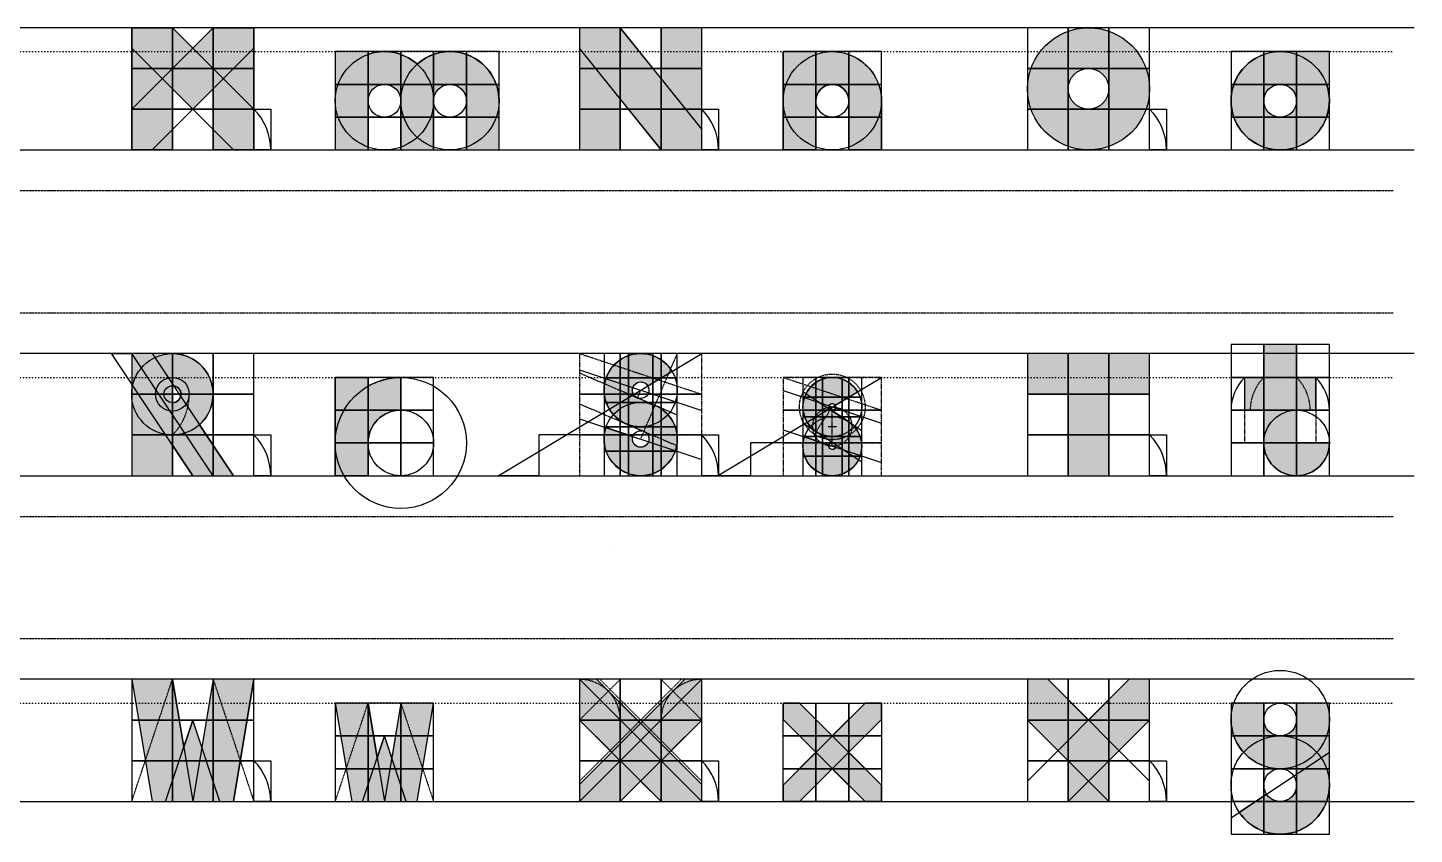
# Model space of a CAD drawing. Header units: millimetres. Extents: x -19 to 3010, y -292 to 470.
# Drawn here: x 194.5 to 535, y 71.9 to 270 of the extents above; entities that cross this region are included whole.
import ezdxf

# ---------------------------------------------------------------- set-up
doc = ezdxf.new("R2010")
doc.units = ezdxf.units.MM
for name, pattern in [('ACAD_ISO02W100', [15, 12, -3]), ('ACAD_ISO03W100', [30, 12, -18]), ('ACAD_ISO07W100', [3, 0, -3])]:
    doc.linetypes.add(name, pattern=pattern)
for name, color, linetype in [('GUIDES', 252, 'Continuous'), ('guides_minor', 12, 'Continuous'), ('Lettering', 7, 'Continuous'), ('LINES', 252, 'Continuous'), ('Outlines', 5, 'Continuous')]:
    doc.layers.add(name, color=color, linetype=linetype)

msp = doc.modelspace()

# ---------------------------------------------------------------- hatches: boundary and pattern name
at = {"layer": 'Lettering'}
h = msp.add_hatch(color=256, dxfattribs=at)
h.dxf.hatch_style = 1
h.paths.add_polyline_path([(220, 240), (220, 270), (230, 270), (235, 265), (240, 270), (250, 270), (250, 240), (240, 240), (240, 255), (235, 250), (230, 255), (230, 240)])
h = msp.add_hatch(color=256, dxfattribs=at)
h.dxf.hatch_style = 1
h.paths.add_polyline_path([(330, 270), (330, 240), (340, 240), (340, 252.5), (350, 240), (360, 240), (360, 270), (350, 270), (350, 257.5), (340, 270)])
h = msp.add_hatch(color=256, dxfattribs=at)
h.dxf.hatch_style = 1
edge = h.paths.add_edge_path()
edge.add_arc((455, 255), 15, 0, 360)
edge = h.paths.add_edge_path(flags=17)
edge.add_arc((455, 255), 5, 0, 360)
h = msp.add_hatch(color=256, dxfattribs=at)
h.dxf.hatch_style = 1
edge = h.paths.add_edge_path()
edge.add_line((294.142135623731, 240), (294.142135623731, 252.0710678118655))
edge.add_arc((298.1658248943527, 252.0710678118655), 4.023689270621787, 0, 180, ccw=False)
edge.add_line((302.1895141649745, 252.0710678118655), (302.1895141649745, 240))
edge.add_line((302.1895141649745, 240), (310.2368927062182, 240))
edge.add_line((310.2368927062182, 240), (310.2368927062182, 252.0710678118655))
edge.add_arc((298.1658248943528, 252.0710678118655), 12.07106781186542, 359.9999999999997, 491.8103148957783)
edge.add_arc((282.0710678118656, 252.0710678118655), 12.07106781186549, 48.18968510422157, 109.471220634491)
edge.add_line((278.0473785412437, 263.4517796864425), (278.0473785412437, 264.142135623731))
edge.add_line((278.0473785412437, 264.142135623731), (270, 264.142135623731))
edge.add_line((270, 264.142135623731), (270, 240))
edge.add_line((270, 240), (278.0473785412437, 240))
edge.add_line((278.0473785412437, 240), (278.0473785412437, 252.0710678118655))
edge.add_arc((282.0710678118655, 252.0710678118655), 4.023689270621844, 0, 180, ccw=False)
edge.add_line((286.0947570824874, 252.0710678118655), (286.0947570824874, 240))
edge.add_line((286.0947570824874, 240), (294.142135623731, 240))
h = msp.add_hatch(color=256, dxfattribs=at)
h.dxf.hatch_style = 1
edge = h.paths.add_edge_path()
edge.add_line((380, 264.142135623731), (388.0473785412437, 264.142135623731))
edge.add_line((388.0473785412437, 264.142135623731), (388.0473785412437, 263.4517796864425))
edge.add_arc((392.0710678118655, 252.0710678118655), 12.07106781186548, -2.2737367544323206e-13, 109.47122063449049, ccw=False)
edge.add_line((404.142135623731, 252.0710678118655), (404.142135623731, 240))
edge.add_line((404.142135623731, 240), (396.0947570824874, 240))
edge.add_line((396.0947570824874, 240), (396.0947570824874, 252.0710678118655))
edge.add_arc((392.0710678118655, 252.0710678118655), 4.023689270621844, 0, 180)
edge.add_line((388.0473785412437, 252.0710678118655), (388.0473785412437, 240))
edge.add_line((388.0473785412437, 240), (380, 240))
edge.add_line((380, 240), (380, 264.142135623731))
h = msp.add_hatch(color=256, dxfattribs=at)
h.dxf.hatch_style = 1
edge = h.paths.add_edge_path(flags=16)
edge.add_arc((502.0710678118655, 252.0710678118655), 4.023689270621844, 0, 360)
edge = h.paths.add_edge_path()
edge.add_arc((502.0710678118655, 252.0710678118654), 12.07106781186556, 90, 379.4712206344906)
edge.add_line((513.4517796864426, 256.0947570824873), (514.142135623731, 256.0947570824873))
edge.add_line((514.142135623731, 256.0947570824873), (514.142135623731, 264.142135623731))
edge.add_line((514.142135623731, 264.142135623731), (506.0947570824874, 264.142135623731))
edge.add_line((506.0947570824874, 264.142135623731), (502.0710678118655, 264.142135623731))
h = msp.add_hatch(color=256, dxfattribs=at)
h.dxf.hatch_style = 1
edge = h.paths.add_edge_path()
edge.add_line((506.0947570824872, 184.142135623731), (506.0947570824872, 192.1895141649746))
edge.add_line((506.0947570824872, 192.1895141649746), (498.0473785412436, 192.1895141649746))
edge.add_line((498.0473785412436, 192.1895141649746), (498.0473785412436, 184.142135623731))
edge.add_line((498.0473785412436, 184.142135623731), (493.3333333333332, 184.142135623731))
edge.add_line((493.3333333333332, 184.142135623731), (493.3333333333332, 176.0947570824873))
edge.add_line((493.3333333333332, 176.0947570824873), (498.0473785412436, 176.0947570824873))
edge.add_line((498.0473785412436, 176.0947570824873), (498.0473785412435, 168.0473785412437))
edge.add_arc((506.0947570824871, 168.0473785412437), 8.047378541243631, 180, 360)
edge.add_line((514.1421356237308, 168.0473785412437), (506.0947570824872, 168.0473785412437))
edge.add_line((506.0947570824872, 168.0473785412437), (506.0947570824872, 176.0947570824873))
edge.add_line((506.0947570824872, 176.0947570824873), (510.8088022903976, 176.0947570824873))
edge.add_line((510.8088022903976, 176.0947570824873), (510.8088022903976, 184.142135623731))
edge.add_line((510.8088022903976, 184.142135623731), (506.0947570824872, 184.142135623731))
h = msp.add_hatch(color=256, dxfattribs=at)
h.dxf.hatch_style = 1
edge = h.paths.add_edge_path(flags=16)
edge.add_line((230, 182.0710678118655), (230, 177.9289321881345))
edge.add_arc((230, 180), 2.071067811865476, 270, 450)
edge = h.paths.add_edge_path()
edge.add_line((245, 160), (236.6472526373406, 172.529121043989))
edge.add_arc((230, 180), 9.99999999999999, 311.6612518287941, 450)
edge.add_line((230, 190), (220, 190))
edge.add_line((220, 190), (220, 160))
edge.add_line((220, 160), (230, 160))
edge.add_line((230, 160), (230, 167.5))
edge.add_line((230, 167.5), (235, 160))
edge.add_line((235, 160), (245, 160))
h = msp.add_hatch(color=256, dxfattribs=at)
h.dxf.hatch_style = 1
edge = h.paths.add_edge_path()
edge.add_arc((345.0000000000001, 168.9999999999999), 9.000000000000066, 161.5650511770777, 426.8014094863519)
edge.add_line((348.5452736872126, 177.2723052701625), (344.2004461010056, 179.1343742356797))
edge.add_arc((344.9999999999999, 181), 2.029740360216715, 30.96375653207349, 246.8014094863529, ccw=False)
edge.add_line((346.740487999919, 182.0442927999514), (352.7174363314129, 185.6304617988477))
edge.add_arc((345, 181), 9.000000000000012, 30.96375653207364, 246.8014094863515)
edge.add_line((341.4547263127874, 172.7276947298375), (345.7995538989944, 170.8656257643202))
edge.add_arc((345, 169), 2.029740360216737, -198.4349488229235, 66.80140948635142, ccw=False)
edge.add_line((343.0744192208834, 169.6418602597056), (336.4618503175454, 171.8460498941515))
h = msp.add_hatch(color=256, dxfattribs=at)
h.dxf.hatch_style = 1
h.paths.add_polyline_path([(440, 190), (440, 180), (450, 180), (450, 160), (460, 160), (460, 180), (470, 180), (470, 190)])
h = msp.add_hatch(color=256, dxfattribs=at)
h.dxf.hatch_style = 1
edge = h.paths.add_edge_path()
edge.add_line((278.0473785412436, 160), (269.9999999999999, 160))
edge.add_line((269.9999999999999, 160), (269.9999999999999, 184.142135623731))
edge.add_line((269.9999999999999, 184.142135623731), (278.0473785412436, 184.142135623731))
edge.add_line((278.0473785412436, 184.142135623731), (278.0473785412436, 181.9858470424172))
edge.add_arc((286.0947570824873, 168.0473785412437), 16.09475708248728, 90.00000000000023, 120.0000000000002, ccw=False)
edge.add_line((286.0947570824872, 184.142135623731), (286.0947570824872, 176.0947570824873))
edge.add_arc((286.0947570824872, 168.0473785412437), 8.047378541243603, 90, 179.9999999999998)
edge.add_line((278.0473785412436, 168.0473785412437), (278.0473785412436, 160))
h = msp.add_hatch(color=256, dxfattribs=at)
h.dxf.hatch_style = 1
edge = h.paths.add_edge_path()
edge.add_line((396.0947570824872, 173.2648829972061), (391.6211468811219, 176.217895848959))
edge.add_arc((392.0710678118653, 176.8994949366117), 0.8167044509552042, 30.963756532072182, 236.5713517420871, ccw=False)
edge.add_line((392.7713861009573, 177.3196859100669), (398.281580964548, 180.6258028282213))
edge.add_arc((392.0710678118654, 176.8994949366117), 7.242640687119248, 30.96375653207333, 236.5713517420862)
edge.add_line((388.0811108143526, 170.8549860830558), (392.5209887426087, 167.9242397747721))
edge.add_arc((392.0710678118654, 167.2426406871193), 0.8167044509551491, -198.43494882291952, 56.57135174208929, ccw=False)
edge.add_line((391.2962739398006, 167.5009053111409), (385.2000955582141, 169.5329647716697))
edge.add_arc((392.0714207579028, 167.2418292022924), 7.24323216507266, 161.5598444069554, 416.2574950125422)
h = msp.add_hatch(color=256, dxfattribs=at)
h.dxf.hatch_style = 1
h.paths.add_polyline_path([(220, 110), (225, 80), (245, 80), (250, 110), (240, 110), (237.2222222222222, 93.33333333333333), (235, 100), (232.7777777777778, 93.33333333333333), (230, 110)])
h = msp.add_hatch(color=256, dxfattribs=at)
h.dxf.hatch_style = 1
h.paths.add_polyline_path([(334.142135623731, 110), (330, 110), (330, 100), (337.9289321881345, 92.07106781186548), (330, 84.14213562373095), (330, 80), (340, 80), (345, 85), (350.0000000000001, 80), (360, 80), (360, 84.14213562373095), (352.0710678118655, 92.07106781186548), (360, 100), (360, 110), (355.857864376269, 110), (345, 99.14213562373095)])
h = msp.add_hatch(color=256, dxfattribs=at)
h.dxf.hatch_style = 1
h.paths.add_polyline_path([(445, 110), (440, 110), (440, 100), (450, 90), (450, 80), (460, 80), (460, 90), (470, 100), (470, 110), (465, 110), (455, 100)])
h = msp.add_hatch(color=256, dxfattribs=at)
h.dxf.hatch_style = 1
h.paths.add_polyline_path([(269.9999999999999, 104.142135623731), (274.0236892706218, 80), (290.1184463531091, 80), (294.1421356237309, 104.142135623731), (286.0947570824873, 104.142135623731), (283.859374154364, 90.72983805499153), (282.0710678118654, 96.09475708248729), (280.2827614693668, 90.72983805499153), (278.0473785412436, 104.142135623731)])
h = msp.add_hatch(color=256, dxfattribs=at)
h.dxf.hatch_style = 1
h.paths.add_polyline_path([(384.0236892706218, 104.1421356237309), (379.9999999999999, 104.1421356237309), (379.9999999999999, 100.1184463531091), (388.0473785412436, 92.0710678118655), (379.9999999999999, 84.02368927062184), (379.9999999999999, 80), (384.0236892706218, 80), (392.0710678118655, 88.04737854124369), (400.1184463531091, 80), (404.1421356237309, 80), (404.1421356237309, 84.02368927062184), (396.0947570824873, 92.07106781186549), (404.1421356237309, 100.1184463531091), (404.1421356237309, 104.1421356237309), (400.1184463531091, 104.1421356237309), (392.0710678118655, 96.09475708248726)])
h = msp.add_hatch(color=256, dxfattribs=at)
h.dxf.hatch_style = 1
edge = h.paths.add_edge_path()
edge.add_line((498.0473785412436, 100.1184463531091), (498.0473785412436, 104.1421356237309))
edge.add_line((498.0473785412436, 104.1421356237309), (489.9999999999999, 104.1421356237309))
edge.add_line((489.9999999999999, 104.1421356237309), (489.9999999999999, 100.1184463531091))
edge.add_arc((502.0710678118654, 100.1184463531091), 12.07106781186548, 180.0000000000001, 270)
edge.add_line((502.0710678118654, 88.04737854124367), (506.0947570824872, 88.04737854124367))
edge.add_line((506.0947570824872, 88.04737854124367), (506.0947570824871, 84.02368927062183))
edge.add_arc((502.0710678118654, 84.02368927062184), 4.023689270621787, 213.6900675259809, 359.9999999999998, ccw=False)
edge.add_line((498.7231559699205, 81.79174804265853), (492.0273322860306, 77.32786558673197))
edge.add_arc((502.0710678118654, 84.02368927062183), 12.07106781186549, 213.6900675259799, 360)
edge.add_line((514.1421356237308, 84.02368927062183), (514.1421356237308, 104.1421356237309))
edge.add_line((514.1421356237308, 104.1421356237309), (506.0947570824872, 104.1421356237309))
edge.add_line((506.0947570824872, 104.1421356237309), (506.0947570824872, 100.1184463531091))
edge.add_arc((502.0710678118654, 100.1184463531091), 4.023689270621787, -180, 0, ccw=False)

# ---------------------------------------------------------------- linework, layer by layer
at = {"layer": 'GUIDES'}
for points in [[(220, 260), (230, 260), (230, 270), (220, 270)], [(230, 260), (240, 260), (240, 270), (230, 270)], [(240, 260), (250, 260), (250, 270), (240, 270)], [(330, 260), (340, 260), (340, 270), (330, 270)], [(340, 260), (350, 260), (350, 270), (340, 270)], [(350, 260), (360, 260), (360, 270), (350, 270)], [(440, 260), (450, 260), (450, 270), (440, 270)], [(450, 260), (460, 260), (460, 270), (450, 270)], [(460, 260), (470, 260), (470, 270), (460, 270)], [(270, 256.0947570824873), (278.0473785412437, 256.0947570824873), (278.0473785412437, 264.142135623731), (270, 264.142135623731)], [(278.0473785412437, 256.0947570824873), (286.0947570824873, 256.0947570824873), (286.0947570824873, 264.142135623731), (278.0473785412437, 264.142135623731)], [(286.0947570824873, 256.0947570824873), (294.142135623731, 256.0947570824873), (294.142135623731, 264.142135623731), (286.0947570824873, 264.142135623731)], [(294.142135623731, 256.0947570824873), (302.1895141649746, 256.0947570824873), (302.1895141649746, 264.142135623731), (294.142135623731, 264.142135623731)], [(302.1895141649746, 256.0947570824873), (310.2368927062182, 256.0947570824873), (310.2368927062182, 264.142135623731), (302.1895141649746, 264.142135623731)], [(380, 256.0947570824873), (388.0473785412437, 256.0947570824873), (388.0473785412437, 264.142135623731), (380, 264.142135623731)], [(388.0473785412437, 256.0947570824873), (396.0947570824873, 256.0947570824873), (396.0947570824873, 264.142135623731), (388.0473785412437, 264.142135623731)], [(396.0947570824873, 256.0947570824873), (404.142135623731, 256.0947570824873), (404.142135623731, 264.142135623731), (396.0947570824873, 264.142135623731)], [(490, 256.0947570824873), (498.0473785412437, 256.0947570824873), (498.0473785412437, 264.142135623731), (490, 264.142135623731)], [(498.0473785412437, 256.0947570824873), (506.0947570824873, 256.0947570824873), (506.0947570824873, 264.142135623731), (498.0473785412437, 264.142135623731)], [(506.0947570824873, 256.0947570824873), (514.142135623731, 256.0947570824873), (514.142135623731, 264.142135623731), (506.0947570824873, 264.142135623731)], [(220, 250), (230, 250), (230, 260), (220, 260)], [(230, 250), (240, 250), (240, 260), (230, 260)], [(240, 250), (250, 250), (250, 260), (240, 260)], [(330, 250), (340, 250), (340, 260), (330, 260)], [(340, 250), (350, 250), (350, 260), (340, 260)], [(350, 250), (360, 250), (360, 260), (350, 260)], [(440, 250), (450, 250), (450, 260), (440, 260)], [(450, 250), (460, 250), (460, 260), (450, 260)], [(460, 250), (470, 250), (470, 260), (460, 260)], [(270, 248.0473785412437), (278.0473785412437, 248.0473785412437), (278.0473785412437, 256.0947570824873), (270, 256.0947570824873)], [(278.0473785412437, 248.0473785412437), (286.0947570824873, 248.0473785412437), (286.0947570824873, 256.0947570824873), (278.0473785412437, 256.0947570824873)], [(286.0947570824873, 248.0473785412437), (294.142135623731, 248.0473785412437), (294.142135623731, 256.0947570824873), (286.0947570824873, 256.0947570824873)], [(294.142135623731, 248.0473785412437), (302.1895141649746, 248.0473785412437), (302.1895141649746, 256.0947570824873), (294.142135623731, 256.0947570824873)], [(302.1895141649746, 248.0473785412437), (310.2368927062182, 248.0473785412437), (310.2368927062182, 256.0947570824873), (302.1895141649746, 256.0947570824873)], [(380, 248.0473785412437), (388.0473785412437, 248.0473785412437), (388.0473785412437, 256.0947570824873), (380, 256.0947570824873)], [(388.0473785412437, 248.0473785412437), (396.0947570824873, 248.0473785412437), (396.0947570824873, 256.0947570824873), (388.0473785412437, 256.0947570824873)], [(396.0947570824873, 248.0473785412437), (404.142135623731, 248.0473785412437), (404.142135623731, 256.0947570824873), (396.0947570824873, 256.0947570824873)], [(490, 248.0473785412437), (498.0473785412437, 248.0473785412437), (498.0473785412437, 256.0947570824873), (490, 256.0947570824873)], [(498.0473785412437, 248.0473785412437), (506.0947570824873, 248.0473785412437), (506.0947570824873, 256.0947570824873), (498.0473785412437, 256.0947570824873)], [(506.0947570824873, 248.0473785412437), (514.142135623731, 248.0473785412437), (514.142135623731, 256.0947570824873), (506.0947570824873, 256.0947570824873)], [(220, 240), (230, 240), (230, 250), (220, 250)], [(230, 240), (240, 240), (240, 250), (230, 250)], [(240, 240), (250, 240), (250, 250), (240, 250)], [(254.142135623731, 240), (250, 240), (250, 250), (254.142135623731, 250)], [(330, 240), (340, 240), (340, 250), (330, 250)], [(340, 240), (350, 240), (350, 250), (340, 250)], [(350, 240), (360, 240), (360, 250), (350, 250)], [(364.142135623731, 240), (360, 240), (360, 250), (364.142135623731, 250)], [(440, 240), (450, 240), (450, 250), (440, 250)], [(450, 240), (460, 240), (460, 250), (450, 250)], [(460, 240), (470, 240), (470, 250), (460, 250)], [(474.142135623731, 240), (470, 240), (470, 250), (474.142135623731, 250)], [(270, 240), (278.0473785412437, 240), (278.0473785412437, 248.0473785412437), (270, 248.0473785412437)], [(278.0473785412437, 240), (286.0947570824873, 240), (286.0947570824873, 248.0473785412437), (278.0473785412437, 248.0473785412437)], [(286.0947570824873, 240), (294.142135623731, 240), (294.142135623731, 248.0473785412437), (286.0947570824873, 248.0473785412437)], [(294.142135623731, 240), (302.1895141649746, 240), (302.1895141649746, 248.0473785412437), (294.142135623731, 248.0473785412437)], [(302.1895141649746, 240), (310.2368927062182, 240), (310.2368927062182, 248.0473785412437), (302.1895141649746, 248.0473785412437)], [(380, 240), (388.0473785412437, 240), (388.0473785412437, 248.0473785412437), (380, 248.0473785412437)], [(388.0473785412437, 240), (396.0947570824873, 240), (396.0947570824873, 248.0473785412437), (388.0473785412437, 248.0473785412437)], [(396.0947570824873, 240), (404.142135623731, 240), (404.142135623731, 248.0473785412437), (396.0947570824873, 248.0473785412437)], [(490, 240), (498.0473785412437, 240), (498.0473785412437, 248.0473785412437), (490, 248.0473785412437)], [(498.0473785412437, 240), (506.0947570824873, 240), (506.0947570824873, 248.0473785412437), (498.0473785412437, 248.0473785412437)], [(506.0947570824873, 240), (514.142135623731, 240), (514.142135623731, 248.0473785412437), (506.0947570824873, 248.0473785412437)], [(489.9999999999999, 184.142135623731), (498.0473785412436, 184.142135623731), (498.0473785412436, 192.1895141649746), (489.9999999999999, 192.1895141649746)], [(498.0473785412436, 184.142135623731), (506.0947570824873, 184.142135623731), (506.0947570824873, 192.1895141649746), (498.0473785412436, 192.1895141649746)], [(506.0947570824873, 184.142135623731), (514.142135623731, 184.142135623731), (514.142135623731, 192.1895141649746), (506.0947570824873, 192.1895141649746)], [(220, 180), (230, 180), (230, 190), (220, 190)], [(230, 180), (240, 180), (240, 190), (230, 190)], [(240, 180), (250, 180), (250, 190), (240, 190)], [(336, 184), (342, 184), (342, 190), (336, 190)], [(342, 184), (348, 184), (348, 190), (342, 190)], [(348, 184), (354, 184), (354, 190), (348, 190)], [(440, 180), (450, 180), (450, 190), (440, 190)], [(450, 180), (460, 180), (460, 190), (450, 190)], [(460, 180), (470, 180), (470, 190), (460, 190)], [(269.9999999999999, 176.0947570824873), (278.0473785412436, 176.0947570824873), (278.0473785412436, 184.142135623731), (269.9999999999999, 184.142135623731)], [(278.0473785412436, 176.0947570824873), (286.0947570824873, 176.0947570824873), (286.0947570824873, 184.142135623731), (278.0473785412436, 184.142135623731)], [(286.0947570824873, 176.0947570824873), (294.1421356237309, 176.0947570824873), (294.1421356237309, 184.142135623731), (286.0947570824873, 184.142135623731)], [(336, 178), (342, 178), (342, 184), (336, 184)], [(342, 178), (348, 178), (348, 184), (342, 184)], [(348, 178), (354, 178), (354, 184), (348, 184)], [(384.8284271247461, 179.3137084989847), (389.6568542494923, 179.3137084989847), (389.6568542494923, 184.1421356237309), (384.8284271247461, 184.1421356237309)], [(389.6568542494923, 179.3137084989847), (394.4852813742385, 179.3137084989847), (394.4852813742385, 184.1421356237309), (389.6568542494923, 184.1421356237309)], [(394.4852813742385, 179.3137084989847), (399.3137084989847, 179.3137084989847), (399.3137084989847, 184.1421356237309), (394.4852813742385, 184.1421356237309)], [(489.9999999999999, 176.0947570824873), (498.0473785412436, 176.0947570824873), (498.0473785412436, 184.142135623731), (489.9999999999999, 184.142135623731)], [(498.0473785412436, 176.0947570824873), (506.0947570824873, 176.0947570824873), (506.0947570824873, 184.142135623731), (498.0473785412436, 184.142135623731)], [(506.0947570824873, 176.0947570824873), (514.142135623731, 176.0947570824873), (514.142135623731, 184.142135623731), (506.0947570824873, 184.142135623731)], [(220, 170), (230, 170), (230, 180), (220, 180)], [(230, 170), (240, 170), (240, 180), (230, 180)], [(240, 170), (250, 170), (250, 180), (240, 180)], [(336, 172), (342, 172), (342, 178), (336, 178)], [(342, 172), (348, 172), (348, 178), (342, 178)], [(348, 172), (354, 172), (354, 178), (348, 178)], [(384.8284271247461, 174.4852813742385), (389.6568542494923, 174.4852813742385), (389.6568542494923, 179.3137084989847), (384.8284271247461, 179.3137084989847)], [(389.6568542494923, 174.4852813742385), (394.4852813742385, 174.4852813742385), (394.4852813742385, 179.3137084989847), (389.6568542494923, 179.3137084989847)], [(394.4852813742385, 174.4852813742385), (399.3137084989847, 174.4852813742385), (399.3137084989847, 179.3137084989847), (394.4852813742385, 179.3137084989847)], [(440, 170), (450, 170), (450, 180), (440, 180)], [(450, 170), (460, 170), (460, 180), (450, 180)], [(460, 170), (470, 170), (470, 180), (460, 180)], [(269.9999999999999, 168.0473785412437), (278.0473785412436, 168.0473785412437), (278.0473785412436, 176.0947570824873), (269.9999999999999, 176.0947570824873)], [(278.0473785412436, 168.0473785412437), (286.0947570824873, 168.0473785412437), (286.0947570824873, 176.0947570824873), (278.0473785412436, 176.0947570824873)], [(286.0947570824873, 168.0473785412437), (294.1421356237309, 168.0473785412437), (294.1421356237309, 176.0947570824873), (286.0947570824873, 176.0947570824873)], [(384.8284271247461, 169.6568542494923), (389.6568542494923, 169.6568542494923), (389.6568542494923, 174.4852813742385), (384.8284271247461, 174.4852813742385)], [(389.6568542494923, 169.6568542494923), (394.4852813742385, 169.6568542494923), (394.4852813742385, 174.4852813742385), (389.6568542494923, 174.4852813742385)], [(394.4852813742385, 169.6568542494923), (399.3137084989847, 169.6568542494923), (399.3137084989847, 174.4852813742385), (394.4852813742385, 174.4852813742385)], [(489.9999999999999, 168.0473785412437), (498.0473785412436, 168.0473785412437), (498.0473785412436, 176.0947570824873), (489.9999999999999, 176.0947570824873)], [(498.0473785412436, 168.0473785412437), (506.0947570824873, 168.0473785412437), (506.0947570824873, 176.0947570824873), (498.0473785412436, 176.0947570824873)], [(506.0947570824873, 168.0473785412437), (514.142135623731, 168.0473785412437), (514.142135623731, 176.0947570824873), (506.0947570824873, 176.0947570824873)], [(336, 166), (342, 166), (342, 172), (336, 172)], [(342, 166), (348, 166), (348, 172), (342, 172)], [(348, 166), (354, 166), (354, 172), (348, 172)], [(220, 160), (230, 160), (230, 170), (220, 170)], [(230, 160), (240, 160), (240, 170), (230, 170)], [(240, 160), (250, 160), (250, 170), (240, 170)], [(254.142135623731, 160), (250, 160), (250, 170), (254.142135623731, 170)], [(269.9999999999999, 160), (278.0473785412436, 160), (278.0473785412436, 168.0473785412437), (269.9999999999999, 168.0473785412437)], [(278.0473785412436, 160), (286.0947570824873, 160), (286.0947570824873, 168.0473785412437), (278.0473785412436, 168.0473785412437)], [(286.0947570824873, 160), (294.1421356237309, 160), (294.1421356237309, 168.0473785412437), (286.0947570824873, 168.0473785412437)], [(364.142135623731, 160), (360, 160), (360, 170), (364.142135623731, 170)], [(384.8284271247461, 164.8284271247462), (389.6568542494923, 164.8284271247462), (389.6568542494923, 169.6568542494923), (384.8284271247461, 169.6568542494923)], [(389.6568542494923, 164.8284271247462), (394.4852813742385, 164.8284271247462), (394.4852813742385, 169.6568542494923), (389.6568542494923, 169.6568542494923)], [(394.4852813742385, 164.8284271247462), (399.3137084989847, 164.8284271247462), (399.3137084989847, 169.6568542494923), (394.4852813742385, 169.6568542494923)], [(440, 160), (450, 160), (450, 170), (440, 170)], [(450, 160), (460, 160), (460, 170), (450, 170)], [(460, 160), (470, 160), (470, 170), (460, 170)], [(474.142135623731, 160), (470, 160), (470, 170), (474.142135623731, 170)], [(489.9999999999999, 160), (498.0473785412436, 160), (498.0473785412436, 168.0473785412437), (489.9999999999999, 168.0473785412437)], [(498.0473785412436, 160), (506.0947570824873, 160), (506.0947570824873, 168.0473785412437), (498.0473785412436, 168.0473785412437)], [(506.0947570824873, 160), (514.142135623731, 160), (514.142135623731, 168.0473785412437), (506.0947570824873, 168.0473785412437)], [(336, 160), (342, 160), (342, 166), (336, 166)], [(342, 160), (348, 160), (348, 166), (342, 166)], [(348, 160), (354, 160), (354, 166), (348, 166)], [(384.8284271247461, 160), (389.6568542494923, 160), (389.6568542494923, 164.8284271247462), (384.8284271247461, 164.8284271247462)], [(389.6568542494923, 160), (394.4852813742385, 160), (394.4852813742385, 164.8284271247462), (389.6568542494923, 164.8284271247462)], [(394.4852813742385, 160), (399.3137084989847, 160), (399.3137084989847, 164.8284271247462), (394.4852813742385, 164.8284271247462)], [(337.4053468455694, 142.0484526289362), (337.4053468455694, 142.0484526289362)], [(220, 100), (230, 100), (230, 110), (220, 110)], [(230, 100), (240, 100), (240, 110), (230, 110)], [(240, 100), (250, 100), (250, 110), (240, 110)], [(330, 100), (340, 100), (340, 110), (330, 110)], [(340, 100), (350, 100), (350, 110), (340, 110)], [(350, 100), (360, 100), (360, 110), (350, 110)], [(440, 100), (450, 100), (450, 110), (440, 110)], [(450, 100), (460, 100), (460, 110), (450, 110)], [(460, 100), (470, 100), (470, 110), (460, 110)], [(269.9999999999999, 96.09475708248726), (278.0473785412436, 96.09475708248726), (278.0473785412436, 104.142135623731), (269.9999999999999, 104.142135623731)], [(278.0473785412436, 96.09475708248726), (286.0947570824873, 96.09475708248726), (286.0947570824873, 104.142135623731), (278.0473785412436, 104.142135623731)], [(286.0947570824873, 96.09475708248726), (294.1421356237309, 96.09475708248726), (294.1421356237309, 104.142135623731), (286.0947570824873, 104.142135623731)], [(379.9999999999999, 104.142135623731), (388.0473785412436, 104.142135623731), (388.0473785412436, 96.09475708248726), (379.9999999999999, 96.09475708248726)], [(388.0473785412436, 104.142135623731), (396.0947570824873, 104.142135623731), (396.0947570824873, 96.09475708248726), (388.0473785412436, 96.09475708248726)], [(396.0947570824873, 104.142135623731), (404.1421356237309, 104.142135623731), (404.1421356237309, 96.09475708248726), (396.0947570824873, 96.09475708248726)], [(489.9999999999999, 96.09475708248726), (498.0473785412436, 96.09475708248726), (498.0473785412436, 104.142135623731), (489.9999999999999, 104.142135623731)], [(498.0473785412436, 96.09475708248726), (506.0947570824873, 96.09475708248726), (506.0947570824873, 104.142135623731), (498.0473785412436, 104.142135623731)], [(506.0947570824873, 96.09475708248726), (514.1421356237308, 96.09475708248726), (514.1421356237308, 104.142135623731), (506.0947570824873, 104.142135623731)], [(220, 90), (230, 90), (230, 100), (220, 100)], [(230, 90), (240, 90), (240, 100), (230, 100)], [(240, 90), (250, 90), (250, 100), (240, 100)], [(330, 90), (340, 90), (340, 100), (330, 100)], [(340, 90), (350, 90), (350, 100), (340, 100)], [(350, 90), (360, 90), (360, 100), (350, 100)], [(440, 90), (450, 90), (450, 100), (440, 100)], [(450, 90), (460, 90), (460, 100), (450, 100)], [(460, 90), (470, 90), (470, 100), (460, 100)], [(269.9999999999999, 88.04737854124369), (278.0473785412436, 88.04737854124369), (278.0473785412436, 96.09475708248726), (269.9999999999999, 96.09475708248726)], [(278.0473785412436, 88.04737854124369), (286.0947570824873, 88.04737854124369), (286.0947570824873, 96.09475708248726), (278.0473785412436, 96.09475708248726)], [(286.0947570824873, 88.04737854124369), (294.1421356237309, 88.04737854124369), (294.1421356237309, 96.09475708248726), (286.0947570824873, 96.09475708248726)], [(379.9999999999999, 96.09475708248726), (388.0473785412436, 96.09475708248726), (388.0473785412436, 88.04737854124369), (379.9999999999999, 88.04737854124369)], [(388.0473785412436, 96.09475708248726), (396.0947570824873, 96.09475708248726), (396.0947570824873, 88.04737854124369), (388.0473785412436, 88.04737854124369)], [(396.0947570824873, 96.09475708248726), (404.1421356237309, 96.09475708248726), (404.1421356237309, 88.04737854124369), (396.0947570824873, 88.04737854124369)], [(489.9999999999999, 88.04737854124369), (498.0473785412436, 88.04737854124369), (498.0473785412436, 96.09475708248726), (489.9999999999999, 96.09475708248726)], [(498.0473785412436, 88.04737854124369), (506.0947570824873, 88.04737854124369), (506.0947570824873, 96.09475708248726), (498.0473785412436, 96.09475708248726)], [(506.0947570824873, 88.04737854124369), (514.1421356237308, 88.04737854124369), (514.1421356237308, 96.09475708248726), (506.0947570824873, 96.09475708248726)], [(220, 80), (230, 80), (230, 90), (220, 90)], [(230, 80), (240, 80), (240, 90), (230, 90)], [(240, 80), (250, 80), (250, 90), (240, 90)], [(254.142135623731, 80), (250, 80), (250, 90), (254.142135623731, 90)], [(330, 80), (340, 80), (340, 90), (330, 90)], [(340, 80), (350, 80), (350, 90), (340, 90)], [(350, 80), (360, 80), (360, 90), (350, 90)], [(364.142135623731, 80), (360, 80), (360, 90), (364.142135623731, 90)], [(440, 80), (450, 80), (450, 90), (440, 90)], [(450, 80), (460, 80), (460, 90), (450, 90)], [(460, 80), (470, 80), (470, 90), (460, 90)], [(474.142135623731, 80), (470, 80), (470, 90), (474.142135623731, 90)], [(269.9999999999999, 80), (278.0473785412436, 80), (278.0473785412436, 88.04737854124369), (269.9999999999999, 88.04737854124369)], [(278.0473785412436, 80), (286.0947570824873, 80), (286.0947570824873, 88.04737854124369), (278.0473785412436, 88.04737854124369)], [(286.0947570824873, 80), (294.1421356237309, 80), (294.1421356237309, 88.04737854124369), (286.0947570824873, 88.04737854124369)], [(379.9999999999999, 88.04737854124369), (388.0473785412436, 88.04737854124369), (388.0473785412436, 80), (379.9999999999999, 80)], [(388.0473785412436, 88.04737854124369), (396.0947570824873, 88.04737854124369), (396.0947570824873, 80), (388.0473785412436, 80)], [(396.0947570824873, 88.04737854124369), (404.1421356237309, 88.04737854124369), (404.1421356237309, 80), (396.0947570824873, 80)], [(489.9999999999999, 80), (498.0473785412436, 80), (498.0473785412436, 88.04737854124369), (489.9999999999999, 88.04737854124369)], [(498.0473785412436, 80), (506.0947570824873, 80), (506.0947570824873, 88.04737854124369), (498.0473785412436, 88.04737854124369)], [(506.0947570824873, 80), (514.1421356237308, 80), (514.1421356237308, 88.04737854124369), (506.0947570824873, 88.04737854124369)], [(489.9999999999999, 71.95262145875631), (498.0473785412436, 71.95262145875631), (498.0473785412436, 80), (489.9999999999999, 80)], [(498.0473785412436, 71.95262145875631), (506.0947570824873, 71.95262145875631), (506.0947570824873, 80), (498.0473785412436, 80)], [(506.0947570824873, 71.95262145875631), (514.1421356237308, 71.95262145875631), (514.1421356237308, 80), (506.0947570824873, 80)]]:
    msp.add_lwpolyline(points, close=True, dxfattribs=at)
at = {"layer": 'GUIDES', "linetype": 'ACAD_ISO07W100', "ltscale": 0.025}
for points in [[(330, 180), (340, 180), (340, 190), (330, 190)], [(340, 180), (350, 180), (350, 190), (340, 190)], [(350, 180), (360, 180), (360, 190), (350, 190)], [(379.9999999999999, 176.0947570824873), (388.0473785412436, 176.0947570824873), (388.0473785412436, 184.142135623731), (379.9999999999999, 184.142135623731)], [(388.0473785412436, 176.0947570824873), (396.0947570824873, 176.0947570824873), (396.0947570824873, 184.142135623731), (388.0473785412436, 184.142135623731)], [(396.0947570824873, 176.0947570824873), (404.1421356237309, 176.0947570824873), (404.1421356237309, 184.142135623731), (396.0947570824873, 184.142135623731)], [(330, 170), (340, 170), (340, 180), (330, 180)], [(340, 170), (350, 170), (350, 180), (340, 180)], [(350, 170), (360, 170), (360, 180), (350, 180)], [(379.9999999999999, 168.0473785412437), (388.0473785412436, 168.0473785412437), (388.0473785412436, 176.0947570824873), (379.9999999999999, 176.0947570824873)], [(388.0473785412436, 168.0473785412437), (396.0947570824873, 168.0473785412437), (396.0947570824873, 176.0947570824873), (388.0473785412436, 176.0947570824873)], [(396.0947570824873, 168.0473785412437), (404.1421356237309, 168.0473785412437), (404.1421356237309, 176.0947570824873), (396.0947570824873, 176.0947570824873)], [(330, 160), (340, 160), (340, 170), (330, 170)], [(340, 160), (350, 160), (350, 170), (340, 170)], [(350, 160), (360, 160), (360, 170), (350, 170)], [(379.9999999999999, 160), (388.0473785412436, 160), (388.0473785412436, 168.0473785412437), (379.9999999999999, 168.0473785412437)], [(388.0473785412436, 160), (396.0947570824873, 160), (396.0947570824873, 168.0473785412437), (388.0473785412436, 168.0473785412437)], [(396.0947570824873, 160), (404.1421356237309, 160), (404.1421356237309, 168.0473785412437), (396.0947570824873, 168.0473785412437)]]:
    msp.add_lwpolyline(points, close=True, dxfattribs=at)
at = {"layer": 'GUIDES'}
for centre, end in [((240, 240), 45.00000000000016), ((350, 240), 45.00000000000016), ((460, 240), 45.00000000000016), ((240, 160), 44.99999999999957), ((350, 160), 44.99999999999957), ((460, 160), 44.99999999999957), ((240, 80), 44.99999999999982), ((350, 80), 44.99999999999982), ((460, 80), 44.99999999999982)]:
    msp.add_arc(centre, 14.14213562373095, 0, end, dxfattribs=at)
at = {"layer": 'guides_minor'}
for p, q in [((240, 270), (220, 250)), ((230, 270), (250, 250)), ((340, 270), (360, 245)), ((220, 265), (245, 240)), ((250, 265), (225, 240)), ((350, 240), (330, 265)), ((215, 190), (220, 190)), ((235, 160), (215, 190)), ((240, 160), (220, 190)), ((225, 190), (245, 160)), ((310, 160), (360, 190)), ((330, 186), (360, 176)), ((363.9052429175126, 160), (404.1421356237309, 184.142135623731)), ((232.0710678118655, 179), (232.0710678118655, 181)), ((379.9999999999999, 180.9231842072335), (404.1421356237309, 172.8758056659899)), ((384.8284271247461, 180.701743979671), (399.3137084989846, 171.1400655736447)), ((330, 174), (360, 164)), ((349.5983829726801, 176.7365931802419), (349.5983829726801, 176.7365931802419)), ((349.5983829726801, 176.7365931802419), (349.5983829726801, 176.7365931802419)), ((379.9999999999999, 171.2663299577411), (404.1421356237309, 163.2189514164975)), ((384.8284271247461, 173.0020700500856), (399.3137084989847, 163.4403916440594)), ((391.0710678118654, 172.0710678118655), (393.0710678118654, 172.0710678118655)), ((395.7715606577421, 173.4685700812204), (395.7715606577421, 173.4685700812204)), ((395.7715606577421, 173.4685700812204), (395.7715606577421, 173.4685700812204)), ((220, 110), (225, 80)), ((230, 110), (235, 80)), ((240, 110), (235, 80)), ((250, 110), (245, 80)), ((330, 110), (360, 80)), ((360, 110), (330, 80)), ((355.857864376269, 110), (330, 84.14213562373095)), ((334.142135623731, 110), (360, 84.14213562373095)), ((465, 110), (440, 85)), ((445, 110), (470, 85)), ((278.0473785412436, 104.142135623731), (282.0710678118654, 80)), ((286.0947570824873, 104.142135623731), (282.0710678118654, 80)), ((379.9999999999999, 84.02368927062184), (400.1184463531091, 104.142135623731)), ((384.0236892706218, 104.142135623731), (404.1421356237309, 84.02368927062184)), ((228.3333333333333, 80), (235, 100)), ((241.6666666666667, 80), (235, 100)), ((330, 100), (350, 80)), ((360, 100), (340, 80)), ((379.9999999999999, 100.1184463531091), (400.1184463531091, 80)), ((404.1421356237309, 100.1184463531091), (384.0236892706218, 80)), ((440, 100), (460, 80)), ((470, 100), (450, 80)), ((276.7061487843696, 80), (282.0710678118654, 96.09475708248729)), ((287.4359868393612, 80), (282.0710678118654, 96.09475708248729)), ((489.9999999999999, 75.97631072937816), (514.1421356237308, 92.07106781186548))]:
    msp.add_line(p, q, dxfattribs=at)
at = {"layer": 'guides_minor', "linetype": 'ACAD_ISO03W100', "ltscale": 0.005}
for p, q in [((330, 190), (360, 180)), ((379.9999999999999, 184.142135623731), (404.1421356237309, 176.0947570824873)), ((392.0710678118654, 167.2426406871193), (392.0710678118654, 176.8994949366117)), ((220, 80), (230, 110)), ((240, 110), (250, 80)), ((355, 110), (330, 85)), ((335, 110), (360, 85)), ((269.9999999999999, 80), (278.0473785412436, 104.142135623731)), ((286.0947570824873, 104.142135623731), (294.1421356237309, 80))]:
    msp.add_line(p, q, dxfattribs=at)
at = {"layer": 'guides_minor', "linetype": 'ACAD_ISO02W100', "ltscale": 0.005}
for p, q in [((345, 169), (354, 190)), ((330, 185.2202797075394), (354, 174.934565421825)), ((493.3333333333332, 184.1421356237308), (493.3333333333332, 168.0473785412437)), ((510.8088022903976, 184.1421356237308), (510.8088022903976, 168.0473785412437)), ((345, 181), (344.2004461010056, 179.1343742356797)), ((330, 177.6368631496036), (354, 167.3511488638893)), ((392.0710678118653, 176.8994949366117), (387.6311898836093, 170.1733869954031)), ((330, 100), (340, 110)), ((360, 100), (350, 110))]:
    msp.add_line(p, q, dxfattribs=at)
at = {"layer": 'guides_minor'}
for points in [[(330, 170), (320, 170), (320, 160), (310, 160)], [(379.9999999999999, 168.0473785412437), (371.9526214587563, 168.0473785412437), (371.9526214587563, 160), (363.9052429175126, 160)]]:
    msp.add_lwpolyline(points, dxfattribs=at)
for centre, radius in [((282.0710678118655, 252.0710678118655), 12.07106781186548), ((298.1658248943528, 252.0710678118655), 12.07106781186548), ((392.0710678118655, 252.0710678118655), 12.07106781186553), ((502.0710678118655, 252.0710678118655), 12.07106781186553), ((282.0710678118655, 252.0710678118655), 4.023689270621844), ((298.1658248943528, 252.0710678118655), 4.023689270621844), ((392.0710678118655, 252.0710678118655), 4.023689270621844), ((502.0710678118655, 252.0710678118655), 4.023689270621844), ((230, 180), 10), ((345, 181), 9), ((230, 180), 4.142135623730951), ((286.0947570824873, 168.0473785412437), 16.09475708248726), ((392.0710678118654, 176.8994949366117), 7.242640687119286), ((230, 180), 2.071067811865476), ((345, 181), 2.029740360216711), ((345, 169), 9), ((392.0710678118654, 176.8994949366117), 0.8167044509552058), ((286.0947570824873, 168.0473785412437), 8.047378541243631), ((392.0710678118654, 167.2426406871193), 7.242640687119286), ((506.0947570824873, 168.0473785412437), 8.047378541243688), ((345, 169), 2.029740360216711), ((392.0710678118654, 167.2426406871193), 0.8167044509552058), ((502.0710678118654, 100.1184463531091), 12.07106781186548), ((502.0710678118654, 100.1184463531091), 4.023689270621787), ((502.0710678118654, 84.02368927062184), 12.07106781186548), ((502.0710678118654, 84.02368927062184), 4.023689270621787)]:
    msp.add_circle(centre, radius, dxfattribs=at)
at = {"layer": 'guides_minor', "linetype": 'ACAD_ISO02W100', "ltscale": 0.005}
for centre, radius in [((392.0710678118654, 176.8994949366117), 8.059345138074486), ((392.0710678118654, 172.0710678118655), 4.828427124746241)]:
    msp.add_circle(centre, radius, dxfattribs=at)
at = {"layer": 'guides_minor'}
for centre, start, end in [((501.3807118745768, 176.0947570824873), 135, 180), ((502.7614237491541, 176.0947570824873), 7.016709298534877e-15, 44.99999999999976)]:
    msp.add_arc(centre, 11.38071187457684, start, end, dxfattribs=at)
at = {"layer": 'guides_minor', "linetype": 'ACAD_ISO03W100', "ltscale": 0.005}
for centre, start, end in [((506.0947570824871, 176.0947570824874), 135, 180), ((498.0473785412437, 176.0947570824874), 7.016709298534877e-15, 44.99999999999977)]:
    msp.add_arc(centre, 11.38071187457684, start, end, dxfattribs=at)
at = {"layer": 'guides_minor', "linetype": 'ACAD_ISO02W100', "ltscale": 0.005}
for centre, radius, start, end in [((220, 180), 14.14213562373095, 315.0000000000003, 0), ((330, 100), 10, 0, 90.0000000000001), ((360, 100), 10, 90, 180)]:
    msp.add_arc(centre, radius, start, end, dxfattribs=at)
at = {"layer": 'LINES'}
for p, q in [((535, 270), (-14.99999999999999, 270)), ((-14.99999999999999, 240), (535, 240)), ((535, 190), (-14.99999999999999, 190)), ((-14.99999999999999, 160), (535, 160)), ((535, 110), (-15, 110)), ((-15, 80), (535, 80))]:
    msp.add_line(p, q, dxfattribs=at)
at = {"layer": 'LINES', "linetype": 'ACAD_ISO03W100', "ltscale": 0.025}
for p, q in [((-9.999999999999977, 264.142135623731), (530, 264.142135623731)), ((-9.999999999999982, 184.142135623731), (530, 184.142135623731)), ((-9.999999999999988, 104.1421356237309), (530, 104.1421356237309))]:
    msp.add_line(p, q, dxfattribs=at)
at = {"layer": 'LINES', "linetype": 'ACAD_ISO02W100', "ltscale": 0.05}
for p, q in [((-9.999999999999988, 230), (530, 230)), ((-9.999999999999993, 200), (530, 200)), ((-9.999999999999993, 150), (530, 150)), ((-9.999999999999998, 120), (530, 120))]:
    msp.add_line(p, q, dxfattribs=at)
at = {"layer": 'Outlines'}
for points in [[(220, 240), (220, 270), (230, 270), (235, 265), (240, 270), (250, 270), (250, 240), (240, 240), (240, 255), (235, 250), (230, 255), (230, 240)], [(330, 270), (330, 240), (340, 240), (340, 252.5), (350, 240), (360, 240), (360, 270), (350, 270), (350, 257.5), (340, 270)], [(440, 190), (440, 180), (450, 180), (450, 160), (460, 160), (460, 180), (470, 180), (470, 190)], [(220, 110), (225, 80), (245, 80), (250, 110), (240, 110), (237.2222222222222, 93.33333333333333), (235, 100), (232.7777777777778, 93.33333333333333), (230, 110)], [(334.142135623731, 110), (330, 110), (330, 100), (337.9289321881345, 92.07106781186548), (330, 84.14213562373095), (330, 80), (340, 80), (345, 85), (350.0000000000001, 80), (360, 80), (360, 84.14213562373095), (352.0710678118655, 92.07106781186548), (360, 100), (360, 110), (355.857864376269, 110), (345, 99.14213562373095)], [(445, 110), (440, 110), (440, 100), (450, 90), (450, 80), (460, 80), (460, 90), (470, 100), (470, 110), (465, 110), (455, 100)], [(269.9999999999999, 104.142135623731), (274.0236892706218, 80), (290.1184463531091, 80), (294.1421356237309, 104.142135623731), (286.0947570824873, 104.142135623731), (283.859374154364, 90.72983805499153), (282.0710678118654, 96.09475708248729), (280.2827614693668, 90.72983805499153), (278.0473785412436, 104.142135623731)]]:
    msp.add_lwpolyline(points, close=True, dxfattribs=at)
for points in [[(294.142135623731, 240), (294.142135623731, 252.0710678118655, -0.9999999999999999), (302.1895141649745, 252.0710678118655), (302.1895141649745, 240), (310.2368927062182, 240), (310.2368927062182, 252.0710678118655, 0.6482315195103726), (290.1184463531092, 261.0683105413125, 0.2739514717088991), (278.0473785412437, 263.4517796864425), (278.0473785412437, 264.142135623731), (270, 264.142135623731), (270, 240), (278.0473785412437, 240), (278.0473785412437, 252.0710678118655, -0.9999999999999999), (286.0947570824874, 252.0710678118655), (286.0947570824874, 240)], [(380, 264.142135623731), (388.0473785412437, 264.142135623731), (388.0473785412437, 263.4517796864425, -0.5176380902050414), (404.142135623731, 252.0710678118655), (404.142135623731, 240), (396.0947570824874, 240), (396.0947570824874, 252.0710678118655, 0.9999999999999999), (388.0473785412437, 252.0710678118655), (388.0473785412437, 240), (380, 240)], [(502.0710678118655, 264.142135623731, 3.146264369941964), (513.4517796864426, 256.0947570824873), (514.142135623731, 256.0947570824873), (514.142135623731, 264.142135623731), (506.0947570824874, 264.142135623731)], [(506.0947570824872, 184.142135623731), (506.0947570824872, 192.1895141649746), (498.0473785412436, 192.1895141649746), (498.0473785412436, 184.142135623731), (493.3333333333332, 184.142135623731), (493.3333333333332, 176.0947570824873), (498.0473785412436, 176.0947570824873), (498.0473785412435, 168.0473785412437, 0.9999999999999999), (514.1421356237308, 168.0473785412437), (506.0947570824872, 168.0473785412437), (506.0947570824872, 176.0947570824873), (510.8088022903976, 176.0947570824873), (510.8088022903976, 184.142135623731)], [(245, 160), (236.6472526373406, 172.529121043989, 0.6894594137520322), (230, 190), (220, 190), (220, 160), (230, 160), (230, 167.5), (235, 160)], [(336.4618503175454, 171.8460498941515, 2.279045873533873), (348.5452736872126, 177.2723052701625), (344.2004461010056, 179.1343742356797, -1.374333584266699), (346.740487999919, 182.0442927999514), (352.7174363314129, 185.6304617988477, 1.374333584266698), (341.4547263127874, 172.7276947298375), (345.7995538989944, 170.8656257643202, -2.279045873533913), (343.0744192208834, 169.6418602597056)], [(278.0473785412436, 160), (269.9999999999999, 160), (269.9999999999999, 184.142135623731), (278.0473785412436, 184.142135623731), (278.0473785412436, 181.9858470424172, -0.1316524975873959), (286.0947570824872, 184.142135623731), (286.0947570824872, 176.0947570824873, 0.414213562373095), (278.0473785412436, 168.0473785412437)], [(396.0947570824872, 173.2648829972061), (391.6211468811219, 176.217895848959, -1.252763511646038), (392.7713861009573, 177.3196859100669), (398.281580964548, 180.6258028282213, 1.252763511646011), (388.0811108143526, 170.8549860830558), (392.5209887426087, 167.9242397747721, -2.02793994505287), (391.2962739398006, 167.5009053111409), (385.2000955582141, 169.5329647716697, 2.021073433911321)], [(230, 182.0710678118655), (230, 177.9289321881345, 0.9999999999999999)]]:
    msp.add_lwpolyline(points, format="xyb", close=True, dxfattribs=at)
msp.add_lwpolyline([(384.0236892706218, 104.1421356237309), (379.9999999999999, 104.1421356237309), (379.9999999999999, 100.1184463531091), (388.0473785412436, 92.0710678118655), (379.9999999999999, 84.02368927062184), (379.9999999999999, 80), (384.0236892706218, 80), (392.0710678118655, 88.04737854124369), (400.1184463531091, 80), (404.1421356237309, 80), (404.1421356237309, 84.02368927062184), (396.0947570824873, 92.07106781186549), (404.1421356237309, 100.1184463531091), (404.1421356237309, 104.1421356237309), (400.1184463531091, 104.1421356237309), (392.0710678118655, 96.09475708248726), (384.0236892706217, 104.1421356237309)], dxfattribs=at)
msp.add_lwpolyline([(498.0473785412436, 100.1184463531091), (498.0473785412436, 104.1421356237309), (489.9999999999999, 104.1421356237309), (489.9999999999999, 100.1184463531091, 0.414213562373095), (502.0710678118654, 88.04737854124367), (506.0947570824872, 88.04737854124367), (506.0947570824871, 84.02368927062183, -0.7420559691808132), (498.7231559699205, 81.79174804265853), (492.0273322860306, 77.32786558673197, 0.7420559691808194), (514.1421356237308, 84.02368927062183), (514.1421356237308, 104.1421356237309), (506.0947570824872, 104.1421356237309), (506.0947570824872, 100.1184463531091, -0.9999999999999999), (498.0473785412436, 100.1184463531091)], format="xyb", dxfattribs=at)
for centre, radius in [((455, 255), 15), ((455, 255), 5), ((502.0710678118655, 252.0710678118655), 4.023689270621844)]:
    msp.add_circle(centre, radius, dxfattribs=at)

doc.saveas('drawing.dxf')
